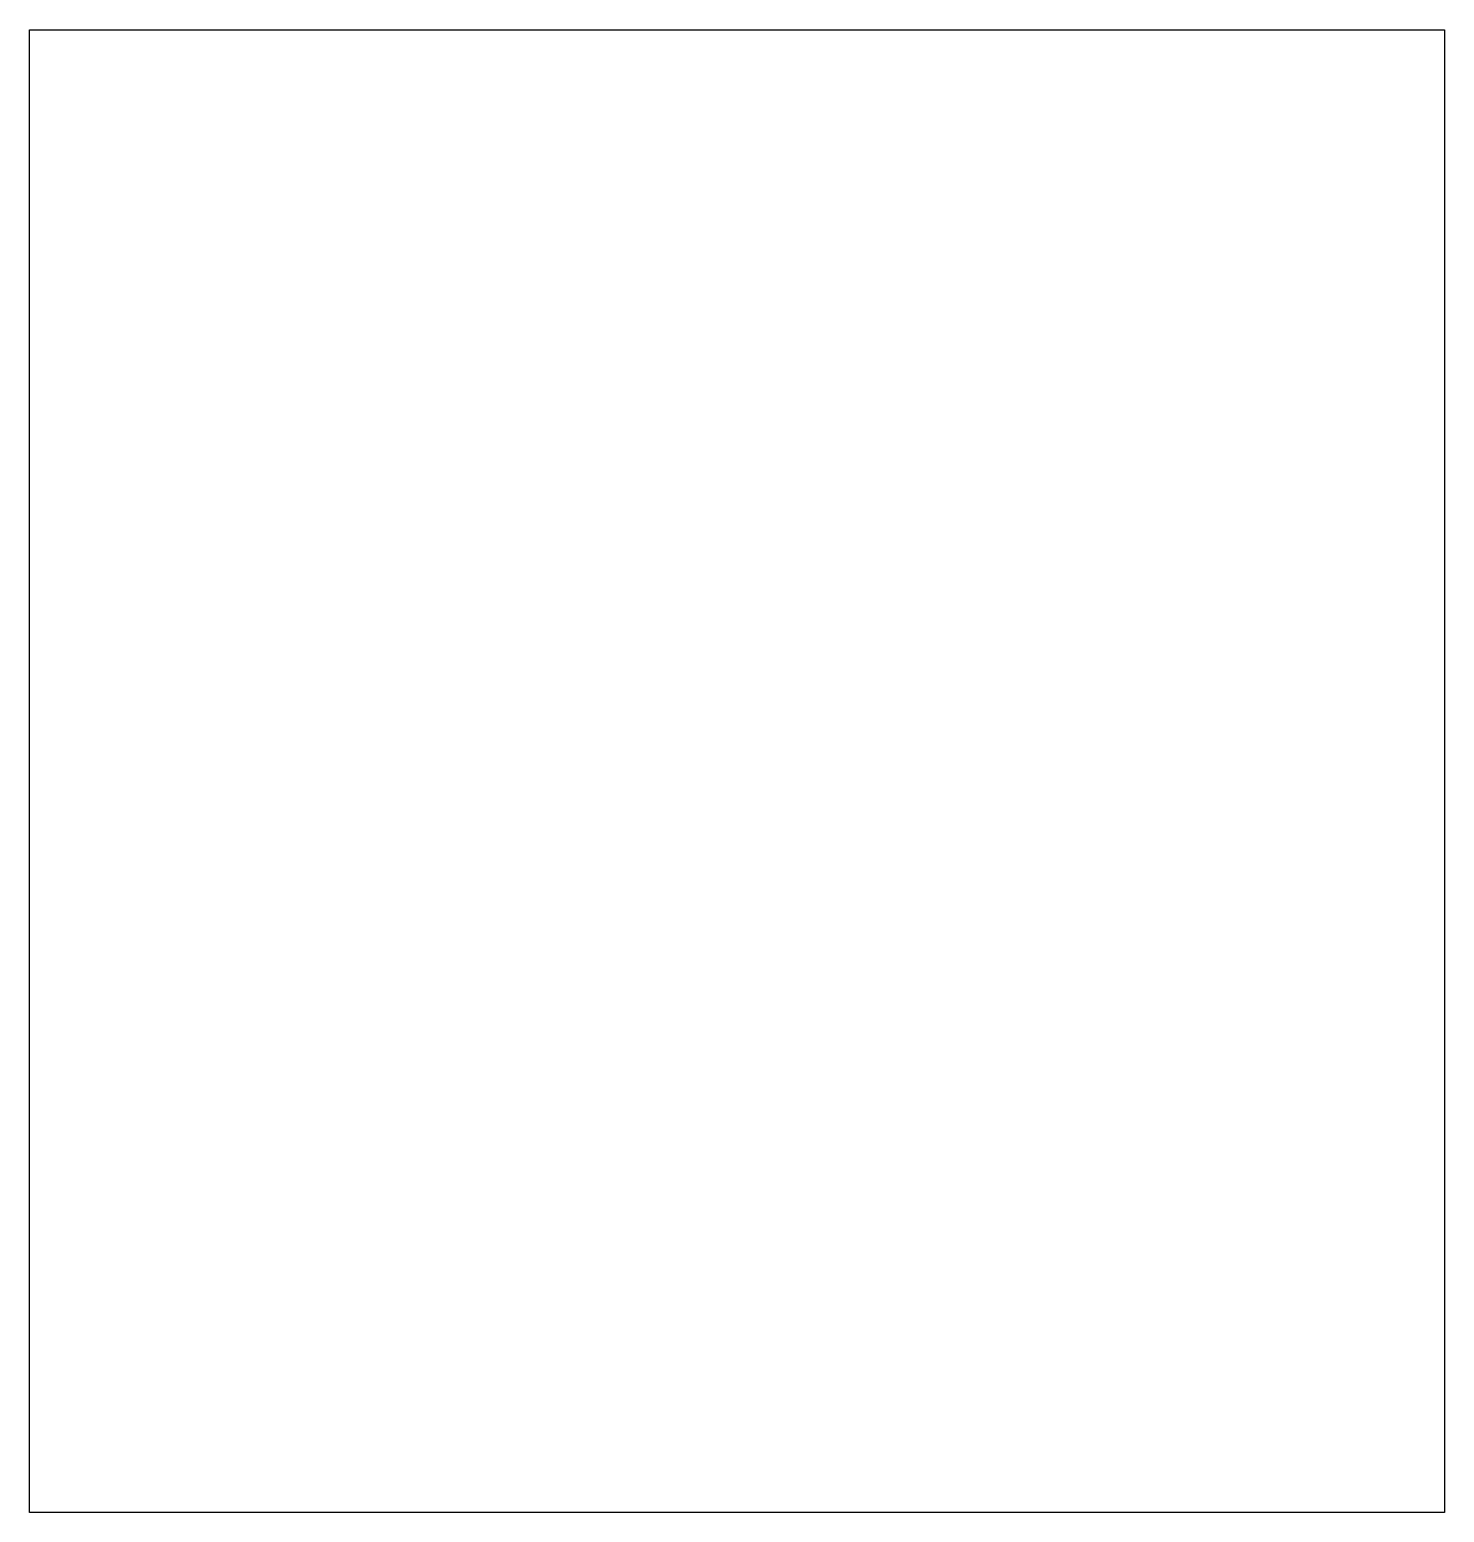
# Model space of a CAD drawing. Header units: centimetres. Extents: x -13.298 to -12.933, y 13.657 to 14.04.
import ezdxf

# ---------------------------------------------------------------- set-up
doc = ezdxf.new("R2010")
doc.units = ezdxf.units.CM
doc.header["$MEASUREMENT"] = 0
doc.header["$XCLIPFRAME"] = 0
doc.layers.add('Layer 1', color=7, linetype='Continuous')
picture_1 = doc.add_image_def('image1.jpg', size_in_pixel=(1895, 1986))

msp = doc.modelspace()

# ---------------------------------------------------------------- pictures from other files: only their frames are drawn
at = {"layer": 'Layer 1', "color": 0}
image = msp.add_image(picture_1, insert=(-13.12306, -13.72733), size_in_units=(26.31944, 27.58333), dxfattribs=at)
image.set_boundary_path([(-13.123, -13.7273), (13.1985, 13.856)])
image.dxf.flags = 3

doc.saveas('drawing.dxf')
